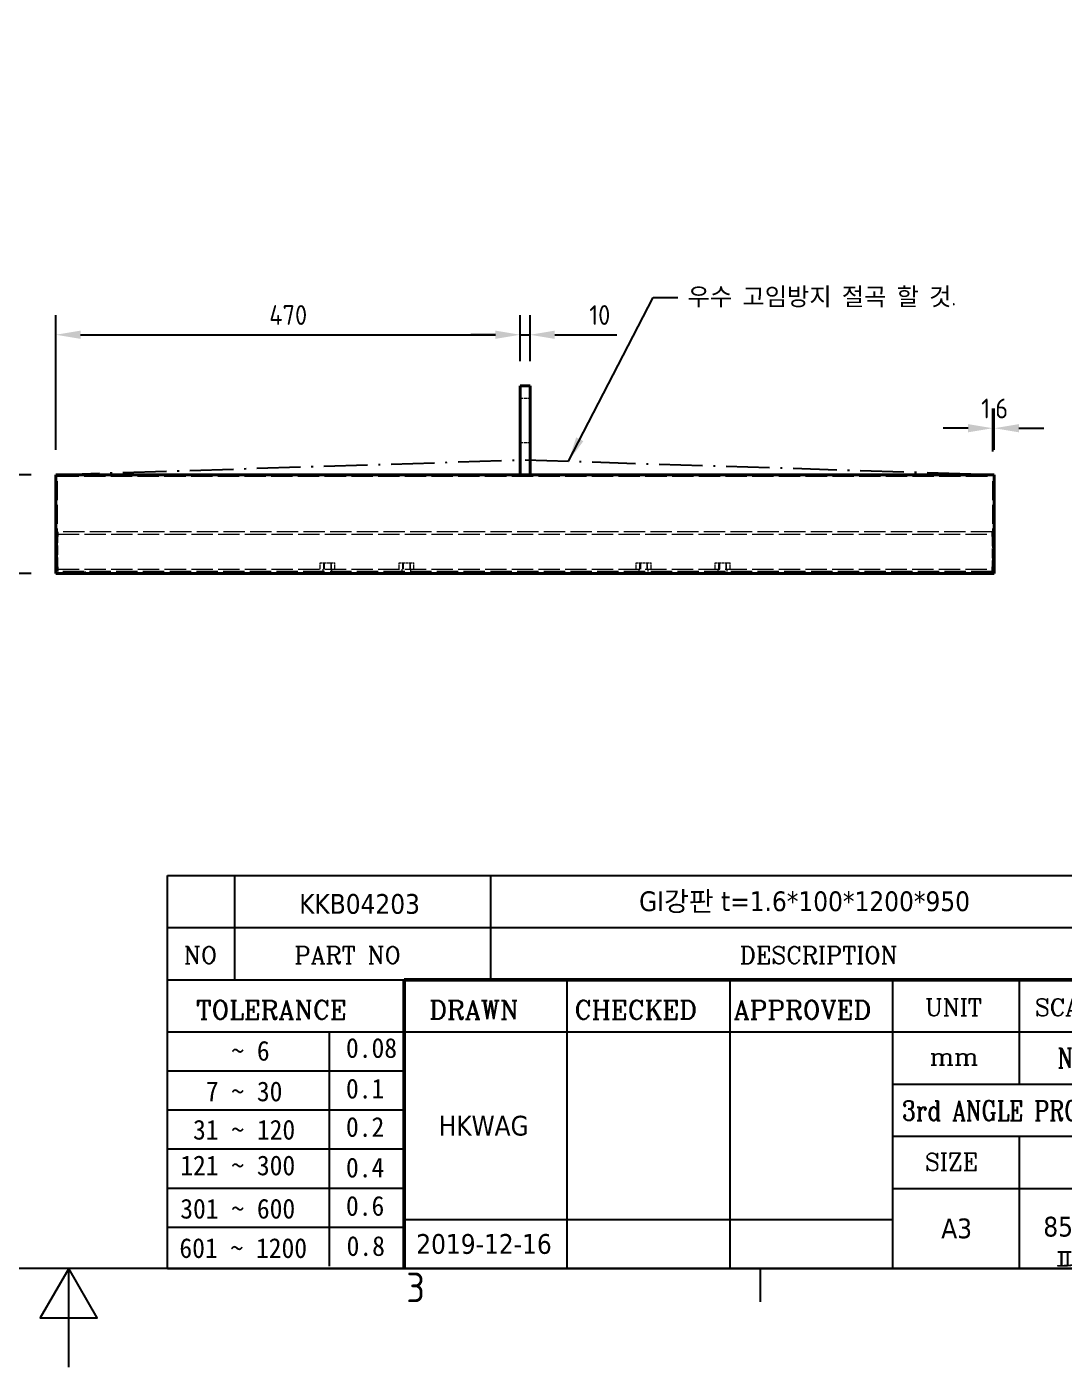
# Model space of a CAD drawing. Header units: millimetres. Extents: x 0 to 4200, y 0 to 2970.
# Drawn here: x 2058 to 3108, y 0 to 1357 of the extents above; entities that cross this region are included whole.
import ezdxf
from ezdxf.enums import TextEntityAlignment as Align

# ---------------------------------------------------------------- set-up
doc = ezdxf.new("R2010")
doc.units = ezdxf.units.MM
doc.header["$LTSCALE"] = 10
doc.linetypes.add('DASH_DOT', pattern=[0.37, 0.24, -0.06, 0.01, -0.06])
doc.linetypes.add('DASHED', pattern=[0.2067, 0.1654, -0.0413])
doc.layers.get('0').update_dxf_attribs({"color": 3, "lineweight": 25})
for name, color, linetype, lineweight in [('가려진 것(ISO)', 2, 'DASHED', 18), ('가시적인 것(ISO)', 3, 'Continuous', 40), ('경계(ISO)', 7, 'Continuous', 25), ('기호(ISO)', 5, 'Continuous', 25), ('스케치 형상(ISO)', 3, 'Continuous', 25), ('제목(ISO)', 5, 'Continuous', 50), ('치수(ISO)', 2, 'Continuous', 25)]:
    doc.layers.add(name, color=color, linetype=linetype, lineweight=lineweight)
doc.styles.add('HAN_291', font='')
doc.styles.add('RC_284', font='ROMANC.shx')
doc.styles.add('RC_287', font='ROMANC.shx')
doc.styles.add('문자 텍스트_M2B', font='isocp.shx')
doc.styles.add('치수 텍스트_PSTEK_POSCO', font='isocp.shx')
doc.styles.add('텍스트 스타일198', font='tahoma.ttf')
doc.styles.add('텍스트 스타일333', font='ROMANC.shx', dxfattribs={"width": 0.800000011920929})
doc.styles.get('HAN_291').set_extended_font_data('GulimChe')
doc.dimstyles.new('치수_PSTEK_POSCO', dxfattribs={"dimscale": 10, "dimtxt": 2, "dimasz": 2.5, "dimexe": 2, "dimexo": 2.5, "dimgap": 1, "dimtad": 1, "dimrnd": 1e-08, "dimdsep": 46, "dimtxsty": '치수 텍스트_PSTEK_POSCO', "dimcen": 0.09, "dimdle": 10, "dimclrd": 7, "dimclre": 7, "dimclrt": 2, "dimadec": 1, "dimazin": 2, "dimtfac": 1, "dimtmove": 0, "dimatfit": 3, "dimfxl": 0, "dimtolj": 1, "dimlwd": -1, "dimlwe": -1, "dimarcsym": 0})
doc.dimstyles.new('치수_PSTEK_POSCO$7', dxfattribs={"dimscale": 10, "dimtxt": 2, "dimasz": 2.5, "dimexe": 2, "dimexo": 2.5, "dimgap": 1, "dimtad": 1, "dimrnd": 1e-08, "dimdsep": 46, "dimtxsty": '치수 텍스트_PSTEK_POSCO', "dimcen": 0.09, "dimdle": 10, "dimclrd": 7, "dimclre": 7, "dimclrt": 2, "dimadec": 1, "dimazin": 2, "dimtfac": 1, "dimtmove": 0, "dimatfit": 3, "dimfxl": 0, "dimtolj": 1, "dimlwd": -1, "dimlwe": -1, "dimarcsym": 0})

# ---------------------------------------------------------------- blocks, each defined once
blk = doc.blocks.new('경계 Default Border')
at = {"layer": '경계(ISO)'}
blk.add_line((280, 10), (280, 6.599999666213989), dxfattribs=at)
at = {"layer": '경계(ISO)', "flags": 128}
for points in [[(10, 10), (10, 287.0000076293945), (410, 287.0000076293945), (410, 10), (10, 10)], [(210, 0), (210, 10), (207.1132469177246, 5), (212.8867530822754, 5), (210, 10)]]:
    blk.add_lwpolyline(points, dxfattribs=at)
at = {"layer": '경계(ISO)', "color": 2, "insert": (244.1685395229535, 6.57139439638704), "char_height": 3.00000011920929, "attachment_point": 7, "style": '문자 텍스트_M2B'}
blk.add_mtext('3', dxfattribs=at)
blk = doc.blocks.new('제목 블록 PSTEK')
at = {"color": 180}
for p, q in [((182.475792979055, 11.79100474011392), (182.4757929790549, 51.56524660363496)), ((182.4757929790549, 51.56524660363496), (372.4757929537551, 51.56524660363496)), ((189.2651435055721, 51.56524660363496), (189.2651435055722, 41.00524660363494)), ((215.2152739891528, 41.00524660363494), (215.2152739891528, 51.56524660363496)), ((182.475792979055, 46.2852466036349), (372.4757929537551, 46.28524660363492)), ((182.475792979055, 41.00524660363493), (206.451475290024, 41.00524660363493)), ((222.9401812389276, 11.79100474011392), (222.9401812389276, 41.00524660363494)), ((239.4288871878316, 11.79100474011392), (239.4288871878316, 41.00524660363494)), ((255.9175931367356, 11.79100474011392), (255.9175931367356, 41.00524660363494)), ((268.6918866058747, 41.00524660363494), (268.6918866058747, 30.44524660363498)), ((182.475792979055, 35.72524660363497), (206.451475290024, 35.72524660363497)), ((198.8621818849491, 12.02524660363491), (198.8621818849491, 35.72524660363497)), ((206.451475290024, 35.72524660363497), (372.4757929537551, 35.72524660363497)), ((182.475792979055, 31.77524660363492), (206.451475290024, 31.77524660363492)), ((255.917593136736, 30.44524660363498), (372.4757929537552, 30.44524660363501)), ((182.475792979055, 27.82524660363487), (206.451475290024, 27.82524660363487)), ((255.9175931367359, 25.16524660363502), (372.4757929537552, 25.165246603635)), ((268.6918866058744, 25.16524660363502), (268.6918866058744, 11.79100474011392)), ((182.475792979055, 23.87524660363505), (206.451475290024, 23.87524660363505)), ((182.475792979055, 19.92524660363478), (206.451475290024, 19.92524660363478)), ((255.9175931367359, 19.88524660363481), (310.0881549537553, 19.88524660363481)), ((206.451475290024, 16.74100474011396), (255.9175931367359, 16.74100474011396)), ((182.475792979055, 15.97524660363496), (206.451475290024, 15.97524660363496)), ((182.475792979055, 11.79100474011392), (372.4757929537551, 11.79100474011389))]:
    blk.add_line(p, q, dxfattribs=at)
at = {"color": 7, "lineweight": 50}
for p, q in [((206.4514752900237, 11.79100474011392), (206.4514752900237, 41.00524660363494)), ((206.451475290024, 41.00524660363494), (372.4757929537551, 41.00524660363496))]:
    blk.add_line(p, q, dxfattribs=at)
at = {"layer": '제목(ISO)', "lineweight": 18}
blk.add_line((182.475792979055, 35.72500474011393), (182.475792979055, 11.79100474011392), dxfattribs=at)
at = {"color": 2}
for s, height, style, p in [('NO', 1.742399930953979, 'RC_284', (184.135398793432, 42.62317362549192)), ('PART NO', 1.742399930953979, 'RC_284', (195.3359407378685, 42.62317362549192)), ('DESCRIPTION', 1.742399930953979, 'RC_284', (240.4025565652523, 42.62317362549192)), (' TOLERANCE', 1.899999976158142, 'RC_287', (184.0872874387979, 37.00893196870329)), ('DRAWN', 1.899999976158142, 'RC_287', (208.9766620976279, 37.00893196870329)), ('CHECKED', 1.899999976158142, 'RC_287', (223.6856844514997, 37.00893196870329)), ('APPROVED', 1.899999976158142, 'RC_287', (239.7795453577791, 37.00893196870329)), ('UNIT', 1.742399930953979, 'RC_284', (259.1652673287452, 37.34317362549218)), ('SCALE', 1.742399930953979, 'RC_284', (270.2934779252897, 37.34317362549218)), ('    ~ 6', 2.000000029802322, 'HAN_291', (183.7721304966814, 32.8176515608431)), ('0.08', 2.000000029802322, 'HAN_291', (200.5467345600617, 33.09873600004101)), ('mm', 1.742399930953979, 'RC_284', (259.6505418159997, 32.3543089683787)), ('  7 ~ 30', 2.000000029802322, 'HAN_291', (183.7721304966814, 28.70538114822415)), ('0.1', 2.000000029802322, 'HAN_291', (200.5467345600617, 28.98646558742206)), (' 31 ~ 120', 2.000000029802322, 'HAN_291', (183.7721304966814, 24.82628181916237)), ('0.2', 2.000000029802322, 'HAN_291', (200.5467345600617, 25.10736625836028)), ('121 ~ 300', 2.000000029802322, 'HAN_291', (183.7721304966814, 21.21401206133254)), ('SIZE', 1.742399930953979, 'RC_284', (259.1652673287452, 21.69497768947366)), ('0.4', 2.000000029802322, 'HAN_291', (200.5467345600617, 20.99509650053045)), ('0.6', 2.000000029802322, 'HAN_291', (200.5467345600617, 17.11599717146868)), ('301 ~ 600', 2.000000029802322, 'HAN_291', (183.7721304966814, 16.83491273227077)), ('0.8', 2.000000029802322, 'HAN_291', (200.6097246063884, 13.05732192299702)), ('601 ~ 1200', 2.000000029802322, 'HAN_291', (183.6802025156883, 12.84759660881125))]:
    blk.add_text(s, height=height, dxfattribs=dict(at, style=style)).set_placement(p)
at = {"color": 7, "style": '텍스트 스타일333', "width": 0.7999999523162842}
blk.add_text('N/S', height=2.000000029802322, dxfattribs=at).set_placement((274.7838860285014, 33.08524660363496), align=Align.MIDDLE_CENTER)
at = {"color": 2, "style": '텍스트 스타일333', "width": 0.7999999523162842}
blk.add_text('3rd ANGLE PROJ.', height=2.000000029802322, dxfattribs=at).set_placement((256.8430306642954, 26.76148381654429))
at = {"layer": '제목(ISO)', "color": 7, "style": '텍스트 스타일198'}
for tag, p in [('설명_001', (230.2185634038233, 47.94775820219365)), ('재질_001', (291.3926851502692, 47.95054622901756)), ('질량\\P3;_001', (349.5363137183616, 48.1643332325385)), ('부품_번호_001', (195.8125351691155, 47.68004260673702)), ("3._Q'TY_001", (312.7051684940307, 47.92188863680521)), ('4._COLOR_001', (314.7016498051605, 48.15666943221776)), ('1._MODEL_NAME_001', (326.7684841840689, 37.52172745615292)), ('제목_001', (337.0238793324635, 32.12134217035067)), ('부품_번호_001', (334.4717754223474, 26.8052465951949)), ('설계자_001', (209.9396160013646, 25.23446884679021)), ('프로젝트_001', (278.9744245225954, 18.43818283951269)), ('시트_크기_001', (260.807090429518, 14.83812566343425)), ('프로젝트_002', (271.1389644161678, 15.01430360086118)), ('작성_날짜_001', (207.6615770298207, 13.26600473167383)), ('프로젝트_003', (272.3954135944161, 11.55047762554502))]:
    blk.add_attdef(tag, p, '', height=2.000000029802322, dxfattribs=at)
for tag, p in [('점검자', (231.1845342133799, 26.23312567187446)), ('엔지니어링_승인자', (247.673240162284, 26.23312567187446)), ('점검_날짜', (231.1845342133799, 14.26600474011394)), ('엔지니어링_승인_날짜', (247.6732401622839, 14.26600474011394))]:
    blk.add_attdef(tag, text='', height=2.000000029802322, dxfattribs=at).set_placement(p, align=Align.MIDDLE_CENTER)
blk = doc.blocks.new('*D45')
at = {"layer": 'Defpoints', "color": 0, "transparency": 16777216}
for p in [(2008.166505583803, 903.2994647141871), (2086.999415989303, 903.2994647141871), (2086.999415989303, 803.2994647141871)]:
    blk.add_point(p, dxfattribs=at)
at = {"layer": '치수(ISO)', "color": 7, "transparency": 16777216}
for p, q in [((2061.999415989303, 903.2994647141871), (1988.166505583803, 903.2994647141871)), ((2008.166505583803, 828.2994647141871), (2008.166505583803, 878.2994647141871)), ((2061.999415989303, 803.2994647141871), (1988.166505583803, 803.2994647141871))]:
    blk.add_line(p, q, dxfattribs=at)
for points in [[(2003.999838917136, 878.2994647141871), (2012.333172250469, 878.2994647141871), (2008.166505583803, 903.2994647141871)], [(2003.999838917136, 828.2994647141871), (2012.333172250469, 828.2994647141871), (2008.166505583803, 803.2994647141871)]]:
    blk.add_solid(points, dxfattribs=at)
at = {"layer": '치수(ISO)', "color": 2, "transparency": 16777216, "insert": (1988.166505583802, 837.2915906984391), "char_height": 20, "attachment_point": 4, "rotation": 90, "style": '치수 텍스트_PSTEK_POSCO'}
blk.add_mtext('\\A1;100', dxfattribs=at)
blk = doc.blocks.new('*D46')
at = {"layer": 'Defpoints', "color": 0, "transparency": 16777216}
for p in [(2556.999415989133, 1044.884719685361), (2556.999415989133, 993.2994647141868), (2086.999415989303, 903.2994647141871)]:
    blk.add_point(p, dxfattribs=at)
at = {"layer": '치수(ISO)', "color": 7, "transparency": 16777216}
for p, q in [((2086.999415989303, 928.2994647141871), (2086.999415989303, 1064.884719685361)), ((2556.999415989133, 1018.299464714187), (2556.999415989133, 1064.884719685361)), ((2111.999415989303, 1044.884719685361), (2531.999415989133, 1044.884719685361))]:
    blk.add_line(p, q, dxfattribs=at)
for points in [[(2111.999415989303, 1049.051386352027), (2111.999415989303, 1040.718053018694), (2086.999415989303, 1044.884719685361)], [(2531.999415989133, 1049.051386352027), (2531.999415989133, 1040.718053018694), (2556.999415989133, 1044.884719685361)]]:
    blk.add_solid(points, dxfattribs=at)
at = {"layer": '치수(ISO)', "color": 2, "transparency": 16777216, "insert": (2302.99154197347, 1064.884719685361), "char_height": 20, "attachment_point": 4, "style": '치수 텍스트_PSTEK_POSCO'}
blk.add_mtext('\\A1;470', dxfattribs=at)
blk = doc.blocks.new('*D47')
at = {"layer": 'Defpoints', "color": 0, "transparency": 16777216}
for p in [(2556.999415989133, 1044.884719685361), (2556.999415989133, 993.2994647141868), (2566.99941598913, 993.2994647141868)]:
    blk.add_point(p, dxfattribs=at)
at = {"layer": '치수(ISO)', "color": 7, "transparency": 16777216}
for p, q in [((2556.999415989133, 1018.299464714187), (2556.999415989133, 1064.884719685361)), ((2566.99941598913, 1018.299464714187), (2566.99941598913, 1064.884719685361)), ((2531.999415989133, 1044.884719685361), (2506.999415989133, 1044.884719685361)), ((2556.999415989133, 1044.884719685361), (2566.99941598913, 1044.884719685361)), ((2591.99941598913, 1044.884719685361), (2655.015164020626, 1044.884719685361))]:
    blk.add_line(p, q, dxfattribs=at)
for points in [[(2531.999415989133, 1049.051386352027), (2531.999415989133, 1040.718053018694), (2556.999415989133, 1044.884719685361)], [(2591.99941598913, 1049.051386352027), (2591.99941598913, 1040.718053018694), (2566.99941598913, 1044.884719685361)]]:
    blk.add_solid(points, dxfattribs=at)
at = {"layer": '치수(ISO)', "color": 2, "transparency": 16777216, "insert": (2626.99941598913, 1064.884719685361), "char_height": 20, "attachment_point": 4, "style": '치수 텍스트_PSTEK_POSCO'}
blk.add_mtext('\\A1;10', dxfattribs=at)
blk = doc.blocks.new('*D48')
at = {"layer": 'Defpoints', "color": 0, "transparency": 16777216}
for p in [(3036.999415989303, 950.2936250783641), (3035.399415989302, 901.6994647141871), (3036.999415989303, 903.2994647141871)]:
    blk.add_point(p, dxfattribs=at)
at = {"layer": '치수(ISO)', "color": 7, "transparency": 16777216}
for p, q in [((3035.399415989302, 926.6994647141871), (3035.399415989302, 970.2936250783641)), ((3036.999415989303, 928.2994647141871), (3036.999415989303, 970.2936250783641)), ((3010.399415989302, 950.2936250783641), (2985.399415989302, 950.2936250783641)), ((3035.399415989302, 950.2936250783641), (3036.999415989303, 950.2936250783641)), ((3061.999415989303, 950.2936250783641), (3086.999415989303, 950.2936250783641))]:
    blk.add_line(p, q, dxfattribs=at)
for points in [[(3010.399415989302, 954.4602917450308), (3010.399415989302, 946.1269584116975), (3035.399415989302, 950.2936250783641)], [(3061.999415989303, 954.4602917450308), (3061.999415989303, 946.1269584116975), (3036.999415989303, 950.2936250783641)]]:
    blk.add_solid(points, dxfattribs=at)
at = {"layer": '치수(ISO)', "color": 2, "transparency": 16777216, "insert": (3023.703352997176, 970.2936250783641), "char_height": 20, "attachment_point": 4, "style": '치수 텍스트_PSTEK_POSCO'}
blk.add_mtext('\\A1;1.6', dxfattribs=at)

msp = doc.modelspace()

# ---------------------------------------------------------------- linework, layer by layer
at = {"layer": '가려진 것(ISO)', "ltscale": 1.904596567153931}
for p, q in [((2556.999415989124, 980.799464714187), (2566.999415989125, 980.799464714187)), ((2556.999415989124, 935.7994647141869), (2566.999415989125, 935.7994647141869))]:
    msp.add_line(p, q, dxfattribs=at)
at = {"layer": '가려진 것(ISO)', "ltscale": 11.65940952301025}
for p, q in [((2088.599415989302, 805.2994647141873), (2088.599415989303, 901.6994647141871)), ((3035.399415989302, 805.2994647141873), (3035.399415989302, 901.6994647141871))]:
    msp.add_line(p, q, dxfattribs=at)
at = {"layer": '가려진 것(ISO)', "ltscale": 13.08728981018066}
for p, q in [((2088.599415989303, 901.6994647141871), (3035.399415989302, 901.6994647141871)), ((3035.399415989302, 805.2994647141873), (2088.599415989302, 805.2994647141873))]:
    msp.add_line(p, q, dxfattribs=at)
at = {"layer": '가려진 것(ISO)', "ltscale": 13.07623195648193}
for p, q in [((3034.999415989212, 845.2994647141871), (2088.999415989212, 845.2994647141871)), ((2088.999415989212, 842.9994647141872), (3034.999415989212, 842.9994647141872)), ((2088.999415989212, 807.5994647141871), (3034.999415989212, 807.5994647141871))]:
    msp.add_line(p, q, dxfattribs=at)
at = {"layer": '가려진 것(ISO)', "ltscale": 1.376169562339783}
for p, q in [((2088.999415989212, 845.2994647141873), (2088.999415989213, 840.6994647141871)), ((3034.999415989213, 840.6994647141871), (3034.999415989212, 845.2994647141873)), ((2088.999415989213, 809.899464714187), (2088.999415989212, 805.299464714187)), ((3034.999415989212, 805.299464714187), (3034.999415989213, 809.899464714187))]:
    msp.add_line(p, q, dxfattribs=at)
at = {"layer": '가려진 것(ISO)', "ltscale": 5.866365432739258}
for p, q in [((2088.999415989213, 809.899464714187), (2088.999415989213, 840.699464714187)), ((3034.999415989213, 840.699464714187), (3034.999415989213, 809.899464714187))]:
    msp.add_line(p, q, dxfattribs=at)
at = {"layer": '가려진 것(ISO)', "ltscale": 1.429480195045471}
for p, q in [((2354.493862489742, 814.099464714187), (2358.246639239477, 814.099464714187)), ((2358.246639239477, 814.099464714187), (2365.752192738942, 814.099464714187)), ((2365.752192738942, 814.099464714187), (2369.504969488673, 814.099464714187)), ((2434.493862489742, 814.099464714187), (2438.246639239477, 814.099464714187)), ((2438.246639239477, 814.099464714187), (2445.752192738942, 814.099464714187)), ((2445.752192738942, 814.099464714187), (2449.504969488672, 814.099464714187)), ((2674.493862489742, 814.099464714187), (2678.246639239477, 814.099464714187)), ((2678.246639239477, 814.099464714187), (2685.752192738942, 814.099464714187)), ((2685.752192738942, 814.099464714187), (2689.504969488673, 814.099464714187)), ((2754.493862489742, 814.099464714187), (2758.246639239477, 814.099464714187)), ((2758.246639239477, 814.099464714187), (2765.752192738942, 814.099464714187)), ((2765.752192738942, 814.099464714187), (2769.504969488672, 814.099464714187))]:
    msp.add_line(p, q, dxfattribs=at)
at = {"layer": '가려진 것(ISO)', "ltscale": 1.237952828407288}
for p, q in [((2354.493862489742, 807.5994647141871), (2354.493862489742, 814.099464714187)), ((2357.999415989208, 814.099464714187), (2357.999415989208, 807.5994647141871)), ((2358.246639239477, 807.5994647141871), (2358.246639239477, 814.099464714187)), ((2358.675915989208, 814.099464714187), (2358.675915989208, 807.5994647141871)), ((2365.322915989208, 814.099464714187), (2365.322915989208, 807.5994647141871)), ((2365.752192738942, 807.5994647141871), (2365.752192738942, 814.099464714187)), ((2365.999415989208, 807.5994647141871), (2365.999415989208, 814.099464714187)), ((2369.504969488673, 807.5994647141871), (2369.504969488673, 814.099464714187)), ((2434.493862489742, 807.5994647141871), (2434.493862489742, 814.099464714187)), ((2437.999415989208, 814.099464714187), (2437.999415989208, 807.5994647141871)), ((2438.246639239477, 807.5994647141871), (2438.246639239477, 814.099464714187)), ((2438.675915989208, 814.099464714187), (2438.675915989208, 807.5994647141871)), ((2445.322915989208, 814.099464714187), (2445.322915989208, 807.5994647141871)), ((2445.752192738942, 807.5994647141871), (2445.752192738942, 814.099464714187)), ((2445.999415989208, 807.5994647141871), (2445.999415989208, 814.099464714187)), ((2449.504969488672, 807.5994647141871), (2449.504969488672, 814.099464714187)), ((2674.493862489742, 807.5994647141871), (2674.493862489742, 814.099464714187)), ((2677.999415989208, 814.099464714187), (2677.999415989208, 807.5994647141871)), ((2678.246639239477, 807.5994647141871), (2678.246639239477, 814.099464714187)), ((2678.675915989208, 814.099464714187), (2678.675915989208, 807.5994647141871)), ((2685.322915989208, 814.099464714187), (2685.322915989208, 807.5994647141871)), ((2685.752192738942, 807.5994647141871), (2685.752192738942, 814.099464714187)), ((2685.999415989208, 807.5994647141871), (2685.999415989208, 814.099464714187)), ((2689.504969488673, 807.5994647141871), (2689.504969488673, 814.099464714187)), ((2754.493862489742, 807.5994647141871), (2754.493862489742, 814.099464714187)), ((2757.999415989208, 814.099464714187), (2757.999415989208, 807.5994647141871)), ((2758.246639239477, 807.5994647141871), (2758.246639239477, 814.099464714187)), ((2758.675915989208, 814.099464714187), (2758.675915989208, 807.5994647141871)), ((2765.322915989208, 814.099464714187), (2765.322915989208, 807.5994647141871)), ((2765.752192738942, 807.5994647141871), (2765.752192738942, 814.099464714187)), ((2765.999415989208, 807.5994647141871), (2765.999415989208, 814.099464714187)), ((2769.504969488672, 807.5994647141871), (2769.504969488672, 814.099464714187))]:
    msp.add_line(p, q, dxfattribs=at)
at = {"layer": '가려진 것(ISO)', "ltscale": 0.3808393180370331}
for p, q in [((2116.999415989294, 803.2994647141871), (2116.999415989294, 805.2994647141873)), ((3006.999415989294, 803.2994647141871), (3006.999415989294, 805.2994647141873))]:
    msp.add_line(p, q, dxfattribs=at)
at = {"layer": '가려진 것(ISO)', "ltscale": 0.4379802048206329}
for p, q in [((2357.499415989208, 805.299464714187), (2357.499415989208, 807.5994647141871)), ((2366.499415989208, 805.299464714187), (2366.499415989208, 807.5994647141871)), ((2437.499415989208, 805.299464714187), (2437.499415989208, 807.5994647141871)), ((2446.499415989208, 805.299464714187), (2446.499415989208, 807.5994647141871)), ((2677.499415989208, 805.299464714187), (2677.499415989208, 807.5994647141871)), ((2686.499415989208, 805.299464714187), (2686.499415989208, 807.5994647141871)), ((2757.499415989208, 805.299464714187), (2757.499415989208, 807.5994647141871)), ((2766.499415989208, 805.299464714187), (2766.499415989208, 807.5994647141871))]:
    msp.add_line(p, q, dxfattribs=at)
at = {"layer": '가시적인 것(ISO)'}
for p, q in [((2566.99941598913, 993.299464714187), (2556.99941598913, 993.299464714187)), ((2556.999415989137, 973.2994647141869), (2556.99941598913, 993.2994647141868)), ((2566.99941598913, 993.2994647141868), (2566.999415989136, 973.2994647141869)), ((2556.999415989137, 973.299464714187), (2556.999415989137, 903.2994647141869)), ((2566.999415989136, 973.299464714187), (2566.999415989136, 903.2994647141869)), ((2086.999415989303, 803.2994647141873), (2086.999415989303, 903.2994647141873)), ((2086.999415989303, 903.2994647141873), (3036.999415989303, 903.2994647141873)), ((3036.999415989303, 803.2994647141871), (3036.999415989303, 903.2994647141873)), ((2086.999415989303, 803.2994647141873), (3036.999415989303, 803.2994647141871))]:
    msp.add_line(p, q, dxfattribs=at)
at = {"layer": '스케치 형상(ISO)', "color": 1, "linetype": 'DASH_DOT', "ltscale": 18.34891128540039}
for p, q in [((2086.999415989303, 903.2994647141871), (2561.999415989303, 918.2994647141871)), ((2561.999415989303, 918.2994647141871), (3036.999415989303, 903.2994647141871))]:
    msp.add_line(p, q, dxfattribs=at)

# ---------------------------------------------------------------- block references
at = {"xscale": 10, "yscale": 10, "zscale": 10}
msp.add_blockref('경계 Default Border', (0, 0), dxfattribs=at)
ref = msp.add_blockref('제목 블록 PSTEK', (375.2420704624484, -17.91004740113895), dxfattribs=dict(xscale=10, yscale=10, zscale=10))
ref.add_attrib('설계자_001', 'HKWAG', (2474.638230476094, 234.4346410667632), dxfattribs={"layer": '제목(ISO)', "color": 7, "height": 20.00000029802322, "style": '텍스트 스타일198'})
ref.add_attrib('시트_크기_001', 'A3', (2983.312974757628, 130.4712092332036), dxfattribs={"layer": '제목(ISO)', "color": 7, "height": 20.00000029802322, "style": '텍스트 스타일198'})
ref.add_attrib('작성_날짜_001', '2019-12-16', (2451.857840760655, 114.7499999155994), dxfattribs={"layer": '제목(ISO)', "color": 7, "height": 20.00000029802322, "style": '텍스트 스타일198'})
ref.add_attrib('설명_001', 'GI강판 t=1.6*100*1200*950', (2677.427704500682, 461.5675346207975), dxfattribs={"layer": '제목(ISO)', "color": 7, "height": 20.00000029802322, "style": '텍스트 스타일198'})
ref.add_attrib('부품_번호_001', 'KKB04203', (2333.367422153603, 458.8903786662313), dxfattribs={"layer": '제목(ISO)', "color": 7, "height": 20.00000029802322, "style": '텍스트 스타일198'})
ref.add_attrib('프로젝트_002', '85kW_85kV_1000mA 집진기_', (3086.631714624125, 132.2329886074729), dxfattribs={"layer": '제목(ISO)', "color": 7, "height": 20.00000029802322, "style": '텍스트 스타일198'})
ref.add_attrib('프로젝트_003', '피에스솔루텍_부산패션단지', (3099.196206406609, 97.59472885431134), dxfattribs={"layer": '제목(ISO)', "color": 7, "height": 20.00000029802322, "style": '텍스트 스타일198'})

# ---------------------------------------------------------------- texts
at = {"layer": '기호(ISO)', "color": 2, "insert": (2726.53814512128, 1082.54911113609), "char_height": 18.00000071525574, "width": 277.0613871514797, "attachment_point": 4, "style": '치수 텍스트_PSTEK_POSCO'}
msp.add_mtext('{\\fSystem|b0|i0;\\H18.0000;우수\\fISOCP|b0|i0;\\H18.0000; \\fSystem|b0|i0;\\H18.0000;고임방지\\fISOCP|b0|i0;\\H18.0000; \\fSystem|b0|i0;\\H18.0000;절곡\\fISOCP|b0|i0;\\H18.0000; \\fSystem|b0|i0;\\H18.0000;할\\fISOCP|b0|i0;\\H18.0000; \\fSystem|b0|i0;\\H18.0000;것\\fISOCP|b0|i0;\\H18.0000;.}', dxfattribs=at)

# ---------------------------------------------------------------- dimensions: what is measured, and where the dimension line sits
at = {"layer": '치수(ISO)', "color": 7}
for base, p1, p2, angle, override, picture, middle in [((2556.999415989133, 1044.884719685361), (2086.999415989303, 903.2994647141871), (2556.999415989133, 993.2994647141868), 180, {"dimdec": 2, "dimtp": 0, "dimtm": -0, "dimtdec": 2, "dimtofl": 0, "dimatfit": 1}, '*D46', (2321.999415989218, 1044.884719685361)), ((2556.999415989133, 1044.884719685361), (2566.99941598913, 993.2994647141868), (2556.999415989133, 993.2994647141868), 180, {"dimdec": 2, "dimtp": 0, "dimtm": -0, "dimtdec": 2, "dimtofl": 1, "dimatfit": 1}, '*D47', (2636.007290004878, 1044.884719685361)), ((2008.166505583803, 903.2994647141871), (2086.999415989303, 803.2994647141871), (2086.999415989303, 903.2994647141871), 90, {"dimdec": 2, "dimtp": 0, "dimtm": -0, "dimtdec": 2, "dimtofl": 0, "dimatfit": 1}, '*D45', (2008.166505583802, 853.2994647141871))]:
    dim = msp.add_linear_dim(base=base, p1=p1, p2=p2, angle=angle, dimstyle='치수_PSTEK_POSCO', override=override, dxfattribs=at)
    dim.commit()
    dim.dimension.update_dxf_attribs({"geometry": picture, "text_midpoint": middle, "dimtype": 160})
dim = msp.add_linear_dim(base=(3036.999415989303, 950.2936250783641), p1=(3035.399415989302, 901.6994647141871), p2=(3036.999415989303, 903.2994647141871), dimstyle='치수_PSTEK_POSCO', override={"dimdec": 2, "dimtp": 0, "dimtm": -0, "dimtdec": 2, "dimtofl": 1, "dimatfit": 1}, dxfattribs=at)
dim.commit()
dim.dimension.update_dxf_attribs({"geometry": '*D48', "text_midpoint": (3036.199415989302, 950.2936250783641), "dimtype": 160})

# ---------------------------------------------------------------- leaders
at = {"layer": '기호(ISO)', "color": 7, "annotation_type": 0, "has_hookline": 1, "hookline_direction": 0, "text_width": 240.6082347594202}
msp.add_leader([(2605.908020865926, 916.9128771917675), (2691.53814512128, 1082.54911113609), (2716.53814512128, 1082.54911113609)], dimstyle='치수_PSTEK_POSCO$7', override={"dimtad": 0}, dxfattribs=at)

doc.saveas('drawing.dxf')
